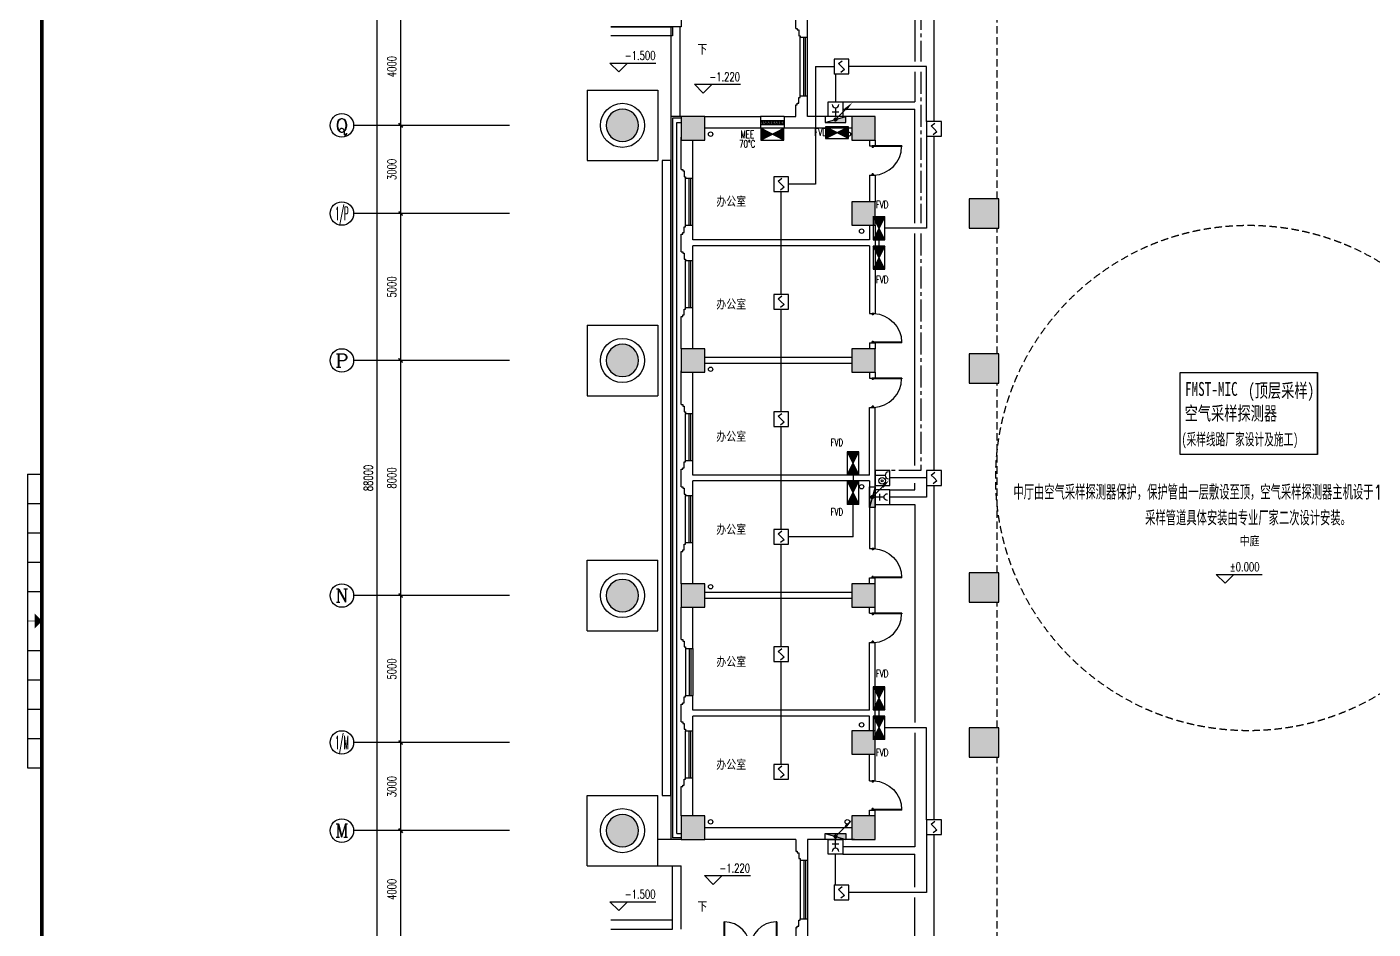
# Model space of a CAD drawing. Extents: x 190999 to 918899, y -200814 to 215286.
# Drawn here: x 667089 to 712886, y 85954 to 116654 of the extents above; entities that cross this region are included whole.
import ezdxf
from ezdxf.enums import TextEntityAlignment as Align

# ---------------------------------------------------------------- set-up
doc = ezdxf.new("R2010")
doc.units = 0
doc.header["$LTSCALE"] = 1000
doc.header["$MEASUREMENT"] = 0
doc.linetypes.add('CENTER2', pattern=[1.125, 0.75, -0.125, 0.125, -0.125])
doc.linetypes.add('HIDDEN', pattern=[0.375, 0.25, -0.125])
doc.layers.get('Defpoints').update_dxf_attribs({"color": 1})
for name, color, linetype in [('00-EQUIP', 3, 'Continuous'), ('00-LWIRE', 4, 'Continuous'), ('00-WIRE-4', 6, 'Continuous'), ('A-卫生间', 250, 'Continuous'), ('A-墙线', 2, 'Continuous'), ('A-外包装修', 250, 'Continuous'), ('A-外窗', 145, 'Continuous'), ('A-门', 167, 'Continuous'), ('AXIS', 3, 'Continuous'), ('AXIS_TEXT', 7, 'Continuous'), ('COLUMN', 2, 'Continuous'), ('DIM_ELEV', 3, 'Continuous'), ('DIM_SYMB', 3, 'Continuous'), ('EQUIP', 3, 'Continuous'), ('EQUIP_消火栓', 1, 'Continuous'), ('PUB_HATCH', 250, 'Continuous'), ('PUB_TEXT', 7, 'Continuous'), ('STAIR', 5, 'Continuous'), ('WALL', 2, 'Continuous'), ('WINDOW', 177, 'Continuous'), ('X', 1, 'Continuous'), ('图框', 189, 'Continuous'), ('屋面排水', 4, 'Continuous'), ('房间名称', 7, 'Continuous'), ('暖通-风-说明', 3, 'Continuous'), ('雨水管', 151, 'Continuous')]:
    doc.layers.add(name, color=color, linetype=linetype)
doc.styles.add('-宋体', font='', dxfattribs={"width": 0.8})
doc.styles.add('_TCH_AXIS', font='COMPLEX', dxfattribs={"bigfont": 'GBCBIG'})
doc.styles.add('_TCH_DIM', font='SIMPLEX', dxfattribs={"bigfont": 'GBCBIG'})
doc.styles.add('COMPLEX', font='COMPLEX')
doc.styles.add('DIM_FONT', font='SIMPLEX', dxfattribs={"width": 0.7, "bigfont": 'GBCBIG'})
doc.styles.add('HZ-ZGBZ', font='romanc.shx', dxfattribs={"width": 0.65})
doc.styles.add('HZTXT', font='tj-romans1.shx', dxfattribs={"width": 0.6, "bigfont": 'hztxt.shx'})
doc.styles.get("Standard").update_dxf_attribs({"font": 'simhei.ttf'})
doc.styles.add('XXK', font='romans.shx', dxfattribs={"width": 0.75, "bigfont": 'hzf.shx'})
doc.styles.get('-宋体').set_extended_font_data('SimSun')
doc.linetypes.add('XLINE', pattern='A,1,-0.2,["X",XXK,S=0.2,R=0,X=-0.1,Y=-0.09],-0.15', length=1.35)
doc.dimstyles.new('DIMN', dxfattribs={"dimtxt": 300, "dimasz": 100, "dimexe": 250, "dimexo": 300, "dimgap": 150, "dimtad": 1, "dimdec": 0, "dimzin": 0, "dimdsep": 46, "dimtxsty": 'DIM_FONT', "dimblk": 'ARCHTICK', "dimcen": 0.09, "dimclrt": 7, "dimazin": 2, "dimtfac": 1, "dimtdec": 0, "dimtix": 1, "dimtmove": 2, "dimatfit": 3, "dimfxl": 0, "dimtolj": 1, "dimtzin": 0, "dimarcsym": 0})

# ---------------------------------------------------------------- blocks, each defined once
blk = doc.blocks.new('TJAD_TK_A0')
at = {"layer": '图框'}
for p, q in [((1517.5, -436.65), (1517.5, -431.65)), ((1527.5, -436.65), (1527.5, -431.65)), ((1537.5, -436.65), (1537.5, -431.65)), ((1547.5, -436.65), (1547.5, -431.65)), ((1557.5, -436.65), (1557.5, -431.65)), ((1577.5, -436.65), (1577.5, -431.65)), ((1587.5, -436.65), (1587.5, -431.65)), ((1597.5, -436.65), (1597.5, -431.65)), ((1607.5, -436.65), (1607.5, -431.65)), ((1617.5, -436.65), (1617.5, -431.65)), ((1517.5, -436.65), (1617.5, -436.65))]:
    blk.add_line(p, q, dxfattribs=at)
at = {"layer": '图框', "const_width": 1.2}
blk.add_lwpolyline([(2152, -431.7), (2152, 389.3), (998, 389.3), (998, -431.7)], close=True, dxfattribs=at)
at = {"layer": '图框', "const_width": 0.3}
blk.add_lwpolyline([(1567.5, -434.15), (1567.5, -436.65)], dxfattribs=at)
at = {"layer": '图框'}
blk.add_solid([(1570, -434.15), (1565, -434.15), (1567.5, -431.65)], dxfattribs=at)
blk = doc.blocks.new('m1000')
at = {"layer": 'A-墙线'}
for p, q in [((0, 0), (0, 200)), ((1000, 0), (1000, 200))]:
    blk.add_line(p, q, dxfattribs=at)
at = {"layer": 'A-门'}
for p, q in [((0, 1100), (0, 100)), ((0, 1100), (20, 1100)), ((20, 1100), (20, 150)), ((0, 150), (30, 150)), ((0, 100), (50, 100)), ((30, 150), (30, 130)), ((30, 130), (50, 130)), ((50, 130), (50, 100)), ((950, 130), (950, 100)), ((970, 130), (950, 130)), ((1000, 100), (950, 100)), ((970, 150), (970, 130)), ((1000, 150), (970, 150)), ((1000, 150), (1000, 100))]:
    blk.add_line(p, q, dxfattribs=at)
blk.add_arc((0, 100), 1000, 2.866, 88.854, dxfattribs=at)
blk = doc.blocks.new('m1800')
at = {"layer": 'A-墙线'}
for p, q in [((-900, -100), (-900, 100)), ((900, -100), (900, 100))]:
    blk.add_line(p, q, dxfattribs=at)
at = {"layer": 'A-门'}
for p, q in [((-900, 900), (-900, 0)), ((-900, 900), (-880, 900)), ((-880, 900), (-880, 50)), ((880, 900), (880, 50)), ((900, 900), (880, 900)), ((900, 900), (900, 0)), ((-900, 50), (-870, 50)), ((-900, 0), (-850, 0)), ((-870, 50), (-870, 30)), ((-870, 30), (-850, 30)), ((-850, 30), (-850, 0)), ((850, 30), (850, 0)), ((870, 30), (850, 30)), ((900, 0), (850, 0)), ((870, 50), (870, 30)), ((900, 50), (870, 50))]:
    blk.add_line(p, q, dxfattribs=at)
for centre, start, end in [((-900, 0), 0, 88.7267), ((900, 0), 91.2733, 180)]:
    blk.add_arc(centre, 900, start, end, dxfattribs=at)
blk = doc.blocks.new('$TwtSys$00000434')
for p, q in [((-0.5, 0.5), (-0.5, -0.5)), ((-0.5, -0.5), (0.5, 0.5)), ((0.5, 0.5), (-0.5, 0.5)), ((0.5, -0.5), (0.5, 0.5)), ((-0.5, -0.5), (0.5, -0.5))]:
    blk.add_line(p, q)
blk.add_solid([(0.5, -0.5), (0.5, 0.5), (-0.5, -0.5)])
blk = doc.blocks.new('$WINLIB2D$00000039')
at = {"color": 0}
for p, q in [((0.5, 0.5), (-0.5, 0.5)), ((-0.5, 0.167), (0.5, 0.167)), ((-0.452, -0.167), (-0.5, 0.084)), ((-0.384, -0.167), (-0.448, 0.167)), ((-0.316, -0.167), (-0.38, 0.167)), ((-0.248, -0.167), (-0.312, 0.167)), ((-0.18, -0.167), (-0.244, 0.167)), ((-0.112, -0.167), (-0.176, 0.167)), ((-0.044, -0.167), (-0.108, 0.167)), ((0.024, -0.167), (-0.04, 0.167)), ((0.092, -0.167), (0.028, 0.167)), ((0.16, -0.167), (0.096, 0.167)), ((0.228, -0.167), (0.164, 0.167)), ((0.296, -0.167), (0.232, 0.167)), ((0.364, -0.167), (0.3, 0.167)), ((0.432, -0.167), (0.368, 0.167)), ((0.5, -0.167), (0.436, 0.167)), ((-0.5, -0.167), (0.5, -0.167)), ((0.5, -0.5), (-0.5, -0.5))]:
    blk.add_line(p, q, dxfattribs=at)
blk = doc.blocks.new('_ArchTick')
at = {"const_width": 0.5}
blk.add_lwpolyline([(-0.7, -0.7), (0.7, 0.7)], dxfattribs=at)
blk = doc.blocks.new('*D389')
at = {"layer": 'AXIS', "color": 0, "lineweight": -2}
for p, q in [((680599, 89304), (679554, 89304)), ((679804, 85304), (679804, 89304)), ((680599, 85304), (679554, 85304))]:
    blk.add_line(p, q, dxfattribs=at)
at = {"layer": 'Defpoints', "color": 0}
for p in [(679804, 89304), (680899, 89304), (680899, 85304)]:
    blk.add_point(p, dxfattribs=at)
at = {"layer": 'AXIS', "color": 0, "lineweight": -2, "xscale": 100, "yscale": 100, "zscale": 100}
for p, rotation in [((679804, 89304), 90), ((679804, 85304), 270)]:
    blk.add_blockref('_ArchTick', p, dxfattribs=dict(at, rotation=rotation))
at = {"layer": 'AXIS', "color": 7, "insert": (679504, 87304), "char_height": 300, "attachment_point": 5, "rotation": 90, "style": 'DIM_FONT'}
blk.add_mtext('\\A1;4000', dxfattribs=at)
blk = doc.blocks.new('*D390')
at = {"layer": 'AXIS', "color": 0, "lineweight": -2}
for p, q in [((680599, 92304), (679554, 92304)), ((679804, 89304), (679804, 92304)), ((680599, 89304), (679554, 89304))]:
    blk.add_line(p, q, dxfattribs=at)
at = {"layer": 'Defpoints', "color": 0}
for p in [(679804, 92304), (680899, 92304), (680899, 89304)]:
    blk.add_point(p, dxfattribs=at)
at = {"layer": 'AXIS', "color": 0, "lineweight": -2, "xscale": 100, "yscale": 100, "zscale": 100}
for p, rotation in [((679804, 92304), 90), ((679804, 89304), 270)]:
    blk.add_blockref('_ArchTick', p, dxfattribs=dict(at, rotation=rotation))
at = {"layer": 'AXIS', "color": 7, "insert": (679504, 90804), "char_height": 300, "attachment_point": 5, "rotation": 90, "style": 'DIM_FONT'}
blk.add_mtext('\\A1;3000', dxfattribs=at)
blk = doc.blocks.new('*D391')
at = {"layer": 'AXIS', "color": 0, "lineweight": -2}
for p, q in [((680599, 97304), (679554, 97304)), ((679804, 92304), (679804, 97304)), ((680599, 92304), (679554, 92304))]:
    blk.add_line(p, q, dxfattribs=at)
at = {"layer": 'Defpoints', "color": 0}
for p in [(679804, 97304), (680899, 97304), (680899, 92304)]:
    blk.add_point(p, dxfattribs=at)
at = {"layer": 'AXIS', "color": 0, "lineweight": -2, "xscale": 100, "yscale": 100, "zscale": 100}
for p, rotation in [((679804, 97304), 90), ((679804, 92304), 270)]:
    blk.add_blockref('_ArchTick', p, dxfattribs=dict(at, rotation=rotation))
at = {"layer": 'AXIS', "color": 7, "insert": (679504, 94804), "char_height": 300, "attachment_point": 5, "rotation": 90, "style": 'DIM_FONT'}
blk.add_mtext('\\A1;5000', dxfattribs=at)
blk = doc.blocks.new('*D392')
at = {"layer": 'AXIS', "color": 0, "lineweight": -2}
for p, q in [((680599, 105304), (679554, 105304)), ((679804, 97304), (679804, 105304)), ((680599, 97304), (679554, 97304))]:
    blk.add_line(p, q, dxfattribs=at)
at = {"layer": 'Defpoints', "color": 0}
for p in [(679804, 105304), (680899, 105304), (680899, 97304)]:
    blk.add_point(p, dxfattribs=at)
at = {"layer": 'AXIS', "color": 0, "lineweight": -2, "xscale": 100, "yscale": 100, "zscale": 100}
for p, rotation in [((679804, 105304), 90), ((679804, 97304), 270)]:
    blk.add_blockref('_ArchTick', p, dxfattribs=dict(at, rotation=rotation))
at = {"layer": 'AXIS', "color": 7, "insert": (679504, 101304), "char_height": 300, "attachment_point": 5, "rotation": 90, "style": 'DIM_FONT'}
blk.add_mtext('\\A1;8000', dxfattribs=at)
blk = doc.blocks.new('*D393')
at = {"layer": 'AXIS', "color": 0, "lineweight": -2}
for p, q in [((680599, 110304), (679554, 110304)), ((679804, 105304), (679804, 110304)), ((680599, 105304), (679554, 105304))]:
    blk.add_line(p, q, dxfattribs=at)
at = {"layer": 'Defpoints', "color": 0}
for p in [(679804, 110304), (680899, 110304), (680899, 105304)]:
    blk.add_point(p, dxfattribs=at)
at = {"layer": 'AXIS', "color": 0, "lineweight": -2, "xscale": 100, "yscale": 100, "zscale": 100}
for p, rotation in [((679804, 110304), 90), ((679804, 105304), 270)]:
    blk.add_blockref('_ArchTick', p, dxfattribs=dict(at, rotation=rotation))
at = {"layer": 'AXIS', "color": 7, "insert": (679504, 107804), "char_height": 300, "attachment_point": 5, "rotation": 90, "style": 'DIM_FONT'}
blk.add_mtext('\\A1;5000', dxfattribs=at)
blk = doc.blocks.new('*D394')
at = {"layer": 'AXIS', "color": 0, "lineweight": -2}
for p, q in [((680599, 113304), (679554, 113304)), ((679804, 110304), (679804, 113304)), ((680599, 110304), (679554, 110304))]:
    blk.add_line(p, q, dxfattribs=at)
at = {"layer": 'Defpoints', "color": 0}
for p in [(679804, 113304), (680899, 113304), (680899, 110304)]:
    blk.add_point(p, dxfattribs=at)
at = {"layer": 'AXIS', "color": 0, "lineweight": -2, "xscale": 100, "yscale": 100, "zscale": 100}
for p, rotation in [((679804, 113304), 90), ((679804, 110304), 270)]:
    blk.add_blockref('_ArchTick', p, dxfattribs=dict(at, rotation=rotation))
at = {"layer": 'AXIS', "color": 7, "insert": (679504, 111804), "char_height": 300, "attachment_point": 5, "rotation": 90, "style": 'DIM_FONT'}
blk.add_mtext('\\A1;3000', dxfattribs=at)
blk = doc.blocks.new('*D395')
at = {"layer": 'AXIS', "color": 0, "lineweight": -2}
for p, q in [((680599, 117304), (679554, 117304)), ((679804, 113304), (679804, 117304)), ((680599, 113304), (679554, 113304))]:
    blk.add_line(p, q, dxfattribs=at)
at = {"layer": 'Defpoints', "color": 0}
for p in [(679804, 117304), (680899, 117304), (680899, 113304)]:
    blk.add_point(p, dxfattribs=at)
at = {"layer": 'AXIS', "color": 0, "lineweight": -2, "xscale": 100, "yscale": 100, "zscale": 100}
for p, rotation in [((679804, 117304), 90), ((679804, 113304), 270)]:
    blk.add_blockref('_ArchTick', p, dxfattribs=dict(at, rotation=rotation))
at = {"layer": 'AXIS', "color": 7, "insert": (679504, 115304), "char_height": 300, "attachment_point": 5, "rotation": 90, "style": 'DIM_FONT'}
blk.add_mtext('\\A1;4000', dxfattribs=at)
blk = doc.blocks.new('*D406')
at = {"layer": 'AXIS', "color": 0, "lineweight": -2}
for p, q in [((680599, 145304), (678754, 145304)), ((679004, 57304), (679004, 145304)), ((680599, 57304), (678754, 57304))]:
    blk.add_line(p, q, dxfattribs=at)
at = {"layer": 'Defpoints', "color": 0}
for p in [(679004, 145304), (680899, 145304), (680899, 57304)]:
    blk.add_point(p, dxfattribs=at)
at = {"layer": 'AXIS', "color": 0, "lineweight": -2, "xscale": 100, "yscale": 100, "zscale": 100}
for p, rotation in [((679004, 145304), 90), ((679004, 57304), 270)]:
    blk.add_blockref('_ArchTick', p, dxfattribs=dict(at, rotation=rotation))
at = {"layer": 'AXIS', "color": 7, "insert": (678704, 101304), "char_height": 300, "attachment_point": 5, "rotation": 90, "style": 'DIM_FONT'}
blk.add_mtext('\\A1;88000', dxfattribs=at)
blk = doc.blocks.new('_AXISO')
blk.add_circle((0, 0), 0.5)
at = {"layer": 'AXIS_TEXT', "style": 'COMPLEX', "width": 1.041667}
blk.add_attdef('A', text='', height=0.56, dxfattribs=at).set_placement((-0.25, -0.28), (0.25, -0.28), align=Align.FIT)
blk = doc.blocks.new('_FZH')
blk.add_lwpolyline([(-0.5, -0.5), (0.5, -0.5), (0.5, 0.5), (-0.5, 0.5)], close=True)
at = {"layer": 'PUB_HATCH'}
blk.add_solid([(-0.5, -0.5), (0.5, -0.5), (-0.5, 0.5), (0.5, 0.5)], dxfattribs=at)
blk = doc.blocks.new('_LINKPT1')
at = {"color": 0}
blk.add_line((0, 0), (0, 0), dxfattribs=at)
blk = doc.blocks.new('3S1KCGW2')
for p, q in [((0.5, 0.5), (-0.5, 0.5)), ((-0.5, 0.5), (-0.5, -0.5)), ((-0.2, 0.2), (0.05, 0.4)), ((0, 0), (-0.2, 0.2)), ((0, 0), (0.2, -0.2)), ((0.5, -0.5), (0.5, 0.5)), ((-0.5, -0.5), (0.5, -0.5)), ((0.2, -0.2), (-0.05, -0.4))]:
    blk.add_line(p, q)
at = {"const_width": 0.04, "flags": 128}
blk.add_lwpolyline([(-0.5, -0.5), (-0.5, 0.5), (0.5, 0.5), (0.5, -0.5)], close=True, dxfattribs=at)
at = {"xscale": 0.002, "yscale": 0.002, "zscale": 0.002}
for p in [(-0.5, 0), (0, 0.5), (0.5, 0), (0, -0.5)]:
    blk.add_blockref('_LINKPT1', p, dxfattribs=at)
at = {"flags": 9}
blk.add_attdef('A', (0, 0), '', height=0.00002, dxfattribs=at)
blk = doc.blocks.new('3T1W6ZCM')
for p, q in [((0.5, 0.5), (-0.5, 0.5)), ((-0.5, 0.5), (-0.5, -0.5)), ((-0.178, 0.172), (-0.178, -0.443)), ((0.5, -0.5), (0.5, 0.5)), ((-0.5, -0.5), (0.5, -0.5))]:
    blk.add_line(p, q)
at = {"const_width": 0.04}
blk.add_lwpolyline([(-0.5, 0.5), (-0.5, -0.5), (0.5, -0.5), (0.5, 0.5)], close=True, dxfattribs=at)
for radius in [0.222, 0.074]:
    blk.add_circle((0.197, -0.03), radius)
blk.add_arc((-0.178, 0.403), 0.231, 180, 0)
at = {"xscale": 0.002, "yscale": 0.002, "zscale": 0.002}
for p in [(-0.5, 0), (0, 0.5), (0.5, 0), (0, -0.5)]:
    blk.add_blockref('_LINKPT1', p, dxfattribs=at)
at = {"flags": 9}
blk.add_attdef('A', (0, 0), '', height=0.00002, dxfattribs=at)
blk = doc.blocks.new('J62IR8YJ')
for p, q in [((-0.5, 1), (0.5, 1)), ((-0.5, 0), (-0.5, 1)), ((0.5, 1), (0.5, 0)), ((0.5, 0), (-0.5, 0)), ((-0.231, 0.312), (0.231, 0.312)), ((0, 0.598), (0, 0.06))]:
    blk.add_line(p, q)
at = {"const_width": 0.04, "flags": 128}
blk.add_lwpolyline([(-0.5, 0), (-0.5, 1), (0.5, 1), (0.5, 0)], close=True, dxfattribs=at)
blk.add_arc((0, 0.829), 0.231, 180, 0)
at = {"xscale": 0.002, "yscale": 0.00200000000000955, "zscale": 0.002}
for p in [(0, 1), (-0.5, 0.5), (0, 0), (0.5, 0.5)]:
    blk.add_blockref('_LINKPT1', p, dxfattribs=at)
at = {"flags": 9}
blk.add_attdef('A', (0, 0), '', height=0.00002, dxfattribs=at)
blk = doc.blocks.new('6H2KALM6')
for p, q in [((-0.78, 0.4), (0.78, -0.4)), ((0.78, 0.4), (-0.78, -0.4)), ((0.78, 0.4), (-0.78, 0.4)), ((-0.78, 0.4), (-0.78, -0.4)), ((0.78, -0.4), (0.78, 0.4)), ((-0.78, -0.4), (0.78, -0.4))]:
    blk.add_line(p, q)
at = {"const_width": 0.04}
blk.add_lwpolyline([(-0.78, 0.4), (-0.78, -0.4), (0.78, -0.4), (0.78, 0.4)], close=True, dxfattribs=at)
for points in [[(-0.78, 0.4), (0, 0), (-0.78, -0.4)], [(0.78, 0.4), (0, 0), (0.78, -0.4)]]:
    blk.add_solid(points)
at = {"xscale": 0.002, "yscale": 0.002, "zscale": 0.002}
for p in [(-0.78, 0), (0, 0.4), (0.78, 0), (0, -0.4)]:
    blk.add_blockref('_LINKPT1', p, dxfattribs=at)
at = {"flags": 9}
blk.add_attdef('A', (0, 0), '', height=0.00002, dxfattribs=at)
blk = doc.blocks.new('_WRLD1L')
for p, q in [((0.7, 0.7), (0, 0)), ((0.104, 0.104), (0.104, 0.104)), ((-0.104, -0.104), (-0.104, -0.104))]:
    blk.add_line(p, q)
at = {"const_width": 0.142}
blk.add_lwpolyline([(-0.071, 0, 1), (0.071, 0, 1)], format="xyb", close=True, dxfattribs=at)
blk.add_solid([(0.63, 0.77), (0.77, 0.63), (1.15, 1.15)])
at = {"width": 0.8, "flags": 9}
blk.add_attdef('A', (0, 0), '', height=0.00002, dxfattribs=at)

msp = doc.modelspace()

# ---------------------------------------------------------------- hatches: boundary and pattern name
at = {"layer": 'PUB_HATCH'}
for points in [[(686798.5, 113303.7, 1), (687898.5, 113303.7, 1)], [(690148.5, 112803.7), (690148.5, 113603.7), (689348.5, 113603.7), (689348.5, 112803.7)], [(695948.5, 112803.7), (695948.5, 113603.7), (695148.5, 113603.7), (695148.5, 112803.7)], [(695948.5, 109903.7), (695948.5, 110703.7), (695148.5, 110703.7), (695148.5, 109903.7)], [(686798.5, 105303.7, 1), (687898.5, 105303.7, 1)], [(690148.5, 104903.7), (690148.5, 105703.7), (689348.5, 105703.7), (689348.5, 104903.7)], [(695948.5, 104903.7), (695948.5, 105703.7), (695148.5, 105703.7), (695148.5, 104903.7)], [(686798.5, 97303.7, 1), (687898.5, 97303.7, 1)], [(690148.5, 97703.7), (689348.5, 97703.7), (689348.5, 96903.7), (690148.5, 96903.7)], [(695948.5, 97703.7), (695148.5, 97703.7), (695148.5, 96903.7), (695948.5, 96903.7)], [(695948.5, 91903.7), (695948.5, 92703.7), (695148.5, 92703.7), (695148.5, 91903.7)], [(686798.5, 89303.7, 1), (687898.5, 89303.7, 1)], [(690148.5, 89803.7), (689348.5, 89803.7), (689348.5, 89003.7), (690148.5, 89003.7)], [(695948.5, 89803.7), (695148.5, 89803.7), (695148.5, 89003.7), (695948.5, 89003.7)]]:
    msp.add_hatch(color=256, dxfattribs=at).paths.add_polyline_path(points)

# ---------------------------------------------------------------- linework, layer by layer
at = {"layer": '00-WIRE-4', "linetype": 'XLINE'}
for p, q in [((697298.5, 122928.7), (697298.5, 115478.7)), ((697298.5, 115128.7), (697298.5, 114103.7)), ((694848.5, 114103.7), (697298.5, 114103.7)), ((694848.5, 113853.7), (697298.5, 113853.7)), ((697298.5, 109978.7), (697298.5, 113853.7)), ((697298.5, 101728.7), (697298.5, 109628.7)), ((696448.5, 100903.7), (697298.5, 100903.7)), ((697298.5, 100903.7), (697298.5, 101128.7)), ((696448.5, 100403.7), (697298.5, 100403.7)), ((697298.5, 100403.7), (697298.5, 92978.7)), ((697298.5, 92628.7), (697298.5, 88753.7)), ((697298.5, 88753.7), (694848.5, 88753.7)), ((694848.5, 88503.7), (697298.5, 88503.7)), ((697298.5, 87377), (697298.5, 88503.7)), ((697298.5, 80978.7), (697298.5, 87027))]:
    msp.add_line(p, q, dxfattribs=at)
at = {"layer": '00-WIRE-4', "linetype": 'CENTER2'}
for p, q in [((697498.5, 122928.7), (697498.5, 115478.7)), ((697498.5, 115128.7), (697498.5, 109978.7)), ((697498.5, 109628.7), (697498.5, 101553.7)), ((697498.5, 101553.7), (696448.5, 101553.7))]:
    msp.add_line(p, q, dxfattribs=at)
at = {"layer": '00-WIRE-4'}
for p, q in [((697948.5, 113433.7), (697948.5, 122928.7)), ((693920.4, 115303.7), (693920.4, 111303.7)), ((693920.4, 115303.7), (694548.5, 115303.7)), ((694598.5, 115053.7), (694598.5, 114103.7)), ((697698.5, 115303.7), (695048.5, 115303.7)), ((697698.5, 113433.7), (697698.5, 115303.7)), ((697698.5, 112933.7), (697698.5, 109803.7)), ((697948.5, 101553.7), (697948.5, 112933.7)), ((693920.4, 111303.7), (692998.5, 111303.7)), ((692748.5, 107553.7), (692748.5, 111053.7)), ((697698.5, 109803.7), (696273.5, 109803.7)), ((696073.5, 109413.7), (696073.5, 109193.7)), ((692748.5, 103553.7), (692748.5, 107053.7)), ((692748.5, 99553.7), (692748.5, 103053.7)), ((695193, 101413.7), (695193, 101193.7)), ((697698.5, 101303.7), (696448.5, 101303.7)), ((697698.5, 101053.7), (697698.5, 100653.7)), ((697948.5, 89673.7), (697948.5, 101053.7)), ((695193, 99303.7), (695193, 100413.7)), ((697698.5, 100653.7), (696448.5, 100653.7)), ((692748.5, 95553.7), (692748.5, 99053.7)), ((695193, 99303.7), (692998.5, 99303.7)), ((692748.5, 91553.7), (692748.5, 95053.7)), ((696073.5, 93413.7), (696073.5, 93193.7)), ((697698.5, 92803.7), (696273.5, 92803.7)), ((697698.5, 89673.7), (697698.5, 92803.7)), ((697698.5, 89173.7), (697698.5, 87202)), ((697948.5, 80978.7), (697948.5, 89173.7)), ((694598.5, 87452), (694598.5, 88503.7)), ((697698.5, 87202), (695048.5, 87202))]:
    msp.add_line(p, q, dxfattribs=at)
at = {"layer": 'A-卫生间', "linetype": 'HIDDEN'}
for p, q in [((700098.5, 110803.7), (700098.5, 117003.7)), ((700098.5, 105531.6), (700098.5, 109803.7)), ((700098.5, 98075.8), (700098.5, 104531.6)), ((700098.5, 92803.7), (700098.5, 97075.8)), ((700098.5, 85603.7), (700098.5, 91803.7))]:
    msp.add_line(p, q, dxfattribs=at)
msp.add_circle((708648.5, 101303.7), 8600, dxfattribs=at)
at = {"layer": 'A-墙线'}
for p, q in [((693248.5, 116603.7), (693248.5, 117003.7)), ((693648.5, 116303.7), (693648.5, 117003.7)), ((693248.5, 116603.7), (693298.5, 116603.7)), ((693298.5, 116603.7), (693298.5, 116553.7)), ((693298.5, 116553.7), (693348.5, 116553.7)), ((693348.5, 116553.7), (693348.5, 116353.7)), ((693348.5, 116353.7), (693398.5, 116353.7)), ((693398.5, 116353.7), (693398.5, 116303.7)), ((693398.5, 116303.7), (693648.5, 116303.7)), ((693298.5, 114053.7), (693348.5, 114053.7)), ((693298.5, 114003.7), (693298.5, 114053.7)), ((693348.5, 114053.7), (693348.5, 114253.7)), ((693348.5, 114253.7), (693398.5, 114253.7)), ((693398.5, 114303.7), (693648.5, 114303.7)), ((693398.5, 114253.7), (693398.5, 114303.7)), ((693648.5, 113603.7), (693648.5, 114303.7)), ((693248.5, 113603.7), (693248.5, 114003.7)), ((693248.5, 114003.7), (693298.5, 114003.7)), ((695248.5, 113603.7), (693648.5, 113603.7)), ((692048.5, 113203.7), (690148.5, 113203.7)), ((695148.5, 113203.7), (692848.5, 113203.7)), ((689348.5, 111803.7), (689348.5, 112903.7)), ((689748.5, 111503.7), (689748.5, 112803.7)), ((695748.5, 112803.7), (695748.5, 112603.7)), ((695948.5, 112803.7), (695948.5, 112603.7)), ((689348.5, 111803.7), (689398.5, 111803.7)), ((689398.5, 111803.7), (689398.5, 111753.7)), ((689398.5, 111753.7), (689448.5, 111753.7)), ((689448.5, 111753.7), (689448.5, 111553.7)), ((689448.5, 111553.7), (689498.5, 111553.7)), ((689498.5, 111553.7), (689498.5, 111503.7)), ((689498.5, 111503.7), (689748.5, 111503.7)), ((695748.5, 111603.7), (695748.5, 110703.7)), ((695948.5, 111603.7), (695948.5, 110703.7)), ((689348.5, 109003.7), (689348.5, 109603.7)), ((689348.5, 109603.7), (689398.5, 109603.7)), ((689398.5, 109653.7), (689448.5, 109653.7)), ((689398.5, 109603.7), (689398.5, 109653.7)), ((689448.5, 109853.7), (689498.5, 109853.7)), ((689448.5, 109653.7), (689448.5, 109853.7)), ((689498.5, 109853.7), (689498.5, 109903.7)), ((689498.5, 109903.7), (689748.5, 109903.7)), ((689748.5, 109403.7), (689748.5, 109903.7)), ((695748.5, 109903.7), (695748.5, 109403.7)), ((695948.5, 109903.7), (695948.5, 106903.7)), ((689348.5, 109003.7), (689398.5, 109003.7)), ((689398.5, 109003.7), (689398.5, 108953.7)), ((695748.5, 109403.7), (689748.5, 109403.7)), ((695748.5, 109203.7), (689748.5, 109203.7)), ((689748.5, 108703.7), (689748.5, 109203.7)), ((695748.5, 109203.7), (695748.5, 106903.7)), ((689398.5, 108953.7), (689448.5, 108953.7)), ((689448.5, 108953.7), (689448.5, 108753.7)), ((689448.5, 108753.7), (689498.5, 108753.7)), ((689498.5, 108753.7), (689498.5, 108703.7)), ((689498.5, 108703.7), (689748.5, 108703.7)), ((689348.5, 105703.7), (689348.5, 106803.7)), ((689348.5, 106803.7), (689398.5, 106803.7)), ((689398.5, 106853.7), (689448.5, 106853.7)), ((689398.5, 106803.7), (689398.5, 106853.7)), ((689448.5, 107053.7), (689498.5, 107053.7)), ((689448.5, 106853.7), (689448.5, 107053.7)), ((689498.5, 107053.7), (689498.5, 107103.7)), ((689498.5, 107103.7), (689748.5, 107103.7)), ((689748.5, 105703.7), (689748.5, 107103.7)), ((695748.5, 105901.7), (695748.5, 105703.7)), ((695948.5, 105903.7), (695948.5, 105703.7)), ((695148.5, 105403.7), (690148.5, 105403.7)), ((689348.5, 103803.7), (689348.5, 104953.7)), ((689748.5, 103503.7), (689748.5, 104903.7)), ((695148.5, 105203.7), (690148.5, 105203.7)), ((695748.5, 104903.7), (695748.5, 104703.7)), ((695948.5, 104903.7), (695948.5, 104703.7)), ((689348.5, 103803.7), (689398.5, 103803.7)), ((689398.5, 103803.7), (689398.5, 103753.7)), ((689398.5, 103753.7), (689448.5, 103753.7)), ((689448.5, 103753.7), (689448.5, 103553.7)), ((689448.5, 103553.7), (689498.5, 103553.7)), ((689498.5, 103553.7), (689498.5, 103503.7)), ((689498.5, 103503.7), (689748.5, 103503.7)), ((695748.5, 101403.7), (695748.5, 103703.7)), ((695948.5, 98903.7), (695948.5, 103703.7)), ((689448.5, 101853.7), (689498.5, 101853.7)), ((689448.5, 101653.7), (689448.5, 101853.7)), ((689498.5, 101853.7), (689498.5, 101903.7)), ((689498.5, 101903.7), (689748.5, 101903.7)), ((689748.5, 101403.7), (689748.5, 101903.7)), ((689348.5, 101003.7), (689348.5, 101603.7)), ((689348.5, 101603.7), (689398.5, 101603.7)), ((689398.5, 101653.7), (689448.5, 101653.7)), ((689398.5, 101603.7), (689398.5, 101653.7)), ((695748.5, 101403.7), (689748.5, 101403.7)), ((689348.5, 101003.7), (689398.5, 101003.7)), ((689398.5, 101003.7), (689398.5, 100953.7)), ((689398.5, 100953.7), (689448.5, 100953.7)), ((689448.5, 100953.7), (689448.5, 100753.7)), ((689448.5, 100753.7), (689498.5, 100753.7)), ((689498.5, 100753.7), (689498.5, 100703.7)), ((695748.5, 101203.7), (689748.5, 101203.7)), ((689748.5, 100703.7), (689748.5, 101203.7)), ((695748.5, 101203.7), (695748.5, 98903.7)), ((689498.5, 100703.7), (689748.5, 100703.7)), ((689448.5, 99053.7), (689498.5, 99053.7)), ((689448.5, 98853.7), (689448.5, 99053.7)), ((689498.5, 99053.7), (689498.5, 99103.7)), ((689498.5, 99103.7), (689748.5, 99103.7)), ((689748.5, 97703.7), (689748.5, 99103.7)), ((689348.5, 97703.7), (689348.5, 98803.7)), ((689348.5, 98803.7), (689398.5, 98803.7)), ((689398.5, 98853.7), (689448.5, 98853.7)), ((689398.5, 98803.7), (689398.5, 98853.7)), ((695748.5, 97703.7), (695748.5, 97903.7)), ((695948.5, 97703.7), (695948.5, 97903.7)), ((695148.5, 97403.7), (690148.5, 97403.7)), ((695148.5, 97203.7), (690148.5, 97203.7)), ((689348.5, 95803.7), (689348.5, 96903.7)), ((689748.5, 95503.7), (689748.5, 96903.7)), ((695748.5, 96703.7), (695748.5, 96903.7)), ((695948.5, 96703.7), (695948.5, 96903.7)), ((689348.5, 95803.7), (689398.5, 95803.7)), ((689398.5, 95803.7), (689398.5, 95753.7)), ((689398.5, 95753.7), (689448.5, 95753.7)), ((689448.5, 95753.7), (689448.5, 95553.7)), ((689448.5, 95553.7), (689498.5, 95553.7)), ((689498.5, 95553.7), (689498.5, 95503.7)), ((689498.5, 95503.7), (689748.5, 95503.7)), ((695748.5, 93403.7), (695748.5, 95703.7)), ((695948.5, 92703.7), (695948.5, 95703.7)), ((689498.5, 93853.7), (689498.5, 93903.7)), ((689498.5, 93903.7), (689748.5, 93903.7)), ((689748.5, 93403.7), (689748.5, 93903.7)), ((689348.5, 93003.7), (689348.5, 93603.7)), ((689348.5, 93603.7), (689398.5, 93603.7)), ((689398.5, 93653.7), (689448.5, 93653.7)), ((689398.5, 93603.7), (689398.5, 93653.7)), ((689448.5, 93853.7), (689498.5, 93853.7)), ((689448.5, 93653.7), (689448.5, 93853.7)), ((689348.5, 93003.7), (689398.5, 93003.7)), ((689398.5, 93003.7), (689398.5, 92953.7)), ((695748.5, 93403.7), (689748.5, 93403.7)), ((689748.5, 92703.7), (689748.5, 93203.7)), ((695748.5, 93203.7), (689748.5, 93203.7)), ((695748.5, 92703.7), (695748.5, 93203.7)), ((689398.5, 92953.7), (689448.5, 92953.7)), ((689448.5, 92953.7), (689448.5, 92753.7)), ((689448.5, 92753.7), (689498.5, 92753.7)), ((689498.5, 92753.7), (689498.5, 92703.7)), ((689498.5, 92703.7), (689748.5, 92703.7)), ((695748.5, 91003.7), (695748.5, 91903.7)), ((695948.5, 91003.7), (695948.5, 91903.7)), ((689348.5, 89803.7), (689348.5, 90803.7)), ((689348.5, 90803.7), (689398.5, 90803.7)), ((689398.5, 90853.7), (689448.5, 90853.7)), ((689398.5, 90803.7), (689398.5, 90853.7)), ((689448.5, 91053.7), (689498.5, 91053.7)), ((689448.5, 90853.7), (689448.5, 91053.7)), ((689498.5, 91053.7), (689498.5, 91103.7)), ((689498.5, 91103.7), (689748.5, 91103.7)), ((689748.5, 89803.7), (689748.5, 91103.7)), ((695748.5, 89803.7), (695748.5, 90003.7)), ((695948.5, 89803.7), (695948.5, 90003.7)), ((695148.5, 89403.7), (690148.5, 89403.7)), ((693248.5, 89003.7), (690148.5, 89003.7)), ((693248.5, 89003.7), (693248.5, 88603.7)), ((695248.5, 89003.7), (693648.5, 89003.7)), ((693648.5, 89003.7), (693648.5, 88303.7)), ((693248.5, 88603.7), (693298.5, 88603.7)), ((693298.5, 88603.7), (693298.5, 88553.7)), ((693298.5, 88553.7), (693348.5, 88553.7)), ((693348.5, 88553.7), (693348.5, 88353.7)), ((693348.5, 88353.7), (693398.5, 88353.7)), ((693398.5, 88353.7), (693398.5, 88303.7)), ((693398.5, 88303.7), (693648.5, 88303.7)), ((693348.5, 86253.7), (693398.5, 86253.7)), ((693348.5, 86053.7), (693348.5, 86253.7)), ((693398.5, 86253.7), (693398.5, 86303.7)), ((693398.5, 86303.7), (693648.5, 86303.7)), ((693648.5, 86303.7), (693648.5, 85603.7)), ((693248.5, 86003.7), (693298.5, 86003.7)), ((693248.5, 86003.7), (693248.5, 85603.7)), ((693298.5, 86053.7), (693348.5, 86053.7)), ((693298.5, 86003.7), (693298.5, 86053.7))]:
    msp.add_line(p, q, dxfattribs=at)
at = {"layer": 'A-外包装修'}
for p, q in [((689348.5, 117003.7), (689348.5, 116653.7)), ((689348.5, 116653.7), (686948.5, 116653.7)), ((686148.5, 114503.7), (686148.5, 112103.7)), ((686148.5, 114503.7), (688548.5, 114503.7)), ((688548.5, 114503.7), (688548.5, 112103.7)), ((688998.5, 113603.7), (688998.5, 89003.7)), ((689348.5, 113603.7), (688998.5, 113603.7)), ((689048.5, 113553.7), (689048.5, 89053.7)), ((689348.5, 113553.7), (689048.5, 113553.7)), ((689198.5, 89203.7), (689198.5, 113403.7)), ((689198.5, 113403.7), (689348.5, 113403.7)), ((686148.5, 112103.7), (688548.5, 112103.7)), ((686148.5, 106503.7), (686148.5, 104103.7)), ((686148.5, 106503.7), (688548.5, 106503.7)), ((688548.5, 106503.7), (688548.5, 104103.7)), ((686148.5, 104103.7), (688548.5, 104103.7)), ((686148.5, 98503.7), (688548.5, 98503.7)), ((686148.5, 96103.7), (686148.5, 98503.7)), ((688548.5, 96103.7), (688548.5, 98503.7)), ((686148.5, 96103.7), (688548.5, 96103.7)), ((686148.5, 90503.7), (688548.5, 90503.7)), ((686148.5, 88103.7), (686148.5, 90503.7)), ((688548.5, 88103.7), (688548.5, 90503.7)), ((689348.5, 89003.7), (688998.5, 89003.7)), ((689348.5, 89053.7), (689048.5, 89053.7)), ((689198.5, 89203.7), (689348.5, 89203.7)), ((686148.5, 88103.7), (688548.5, 88103.7))]:
    msp.add_line(p, q, dxfattribs=at)
for centre in [(687348.5, 113303.7), (687348.5, 105303.7), (687348.5, 97303.7), (687348.5, 89303.7)]:
    msp.add_circle(centre, 750, dxfattribs=at)
at = {"layer": 'A-外窗'}
for p, q in [((693398.5, 114303.7), (693398.5, 116303.7)), ((693518.5, 114303.7), (693518.5, 116303.7)), ((693578.5, 114303.7), (693578.5, 116303.7)), ((693648.5, 114303.7), (693648.5, 116303.7)), ((689498.5, 109903.7), (689498.5, 111503.7)), ((689618.5, 109903.7), (689618.5, 111503.7)), ((689678.5, 109903.7), (689678.5, 111503.7)), ((689748.5, 109903.7), (689748.5, 111503.7)), ((689498.5, 107103.7), (689498.5, 108703.7)), ((689618.5, 107103.7), (689618.5, 108703.7)), ((689678.5, 107103.7), (689678.5, 108703.7)), ((689748.5, 107103.7), (689748.5, 108703.7)), ((689498.5, 101903.7), (689498.5, 103503.7)), ((689618.5, 101903.7), (689618.5, 103503.7)), ((689678.5, 101903.7), (689678.5, 103503.7)), ((689748.5, 101903.7), (689748.5, 103503.7)), ((689498.5, 99103.7), (689498.5, 100703.7)), ((689618.5, 99103.7), (689618.5, 100703.7)), ((689678.5, 99103.7), (689678.5, 100703.7)), ((689748.5, 99103.7), (689748.5, 100703.7)), ((689498.5, 95503.7), (689498.5, 93903.7)), ((689618.5, 95503.7), (689618.5, 93903.7)), ((689678.5, 95503.7), (689678.5, 93903.7)), ((689748.5, 95503.7), (689748.5, 93903.7)), ((689498.5, 91103.7), (689498.5, 92703.7)), ((689618.5, 91103.7), (689618.5, 92703.7)), ((689678.5, 91103.7), (689678.5, 92703.7)), ((689748.5, 91103.7), (689748.5, 92703.7)), ((693398.5, 88303.7), (693398.5, 86303.7)), ((693518.5, 88303.7), (693518.5, 86303.7)), ((693578.5, 88303.7), (693578.5, 86303.7)), ((693648.5, 88303.7), (693648.5, 86303.7))]:
    msp.add_line(p, q, dxfattribs=at)
at = {"layer": 'AXIS'}
for p, q in [((683509.3, 113303.7), (678204.1, 113303.7)), ((683509.3, 110303.7), (678204.1, 110303.7)), ((683509.3, 105303.7), (678204.1, 105303.7)), ((683509.3, 97303.7), (678204.1, 97303.7)), ((683509.3, 92303.7), (678204.1, 92303.7)), ((683509.3, 89303.7), (678204.1, 89303.7))]:
    msp.add_line(p, q, dxfattribs=at)
at = {"layer": 'COLUMN'}
for p, q in [((690148.5, 113603.7), (689348.5, 113603.7)), ((689348.5, 113603.7), (689348.5, 112803.7)), ((690148.5, 112803.7), (690148.5, 113603.7)), ((695948.5, 113603.7), (695148.5, 113603.7)), ((695148.5, 113603.7), (695148.5, 112803.7)), ((695948.5, 112803.7), (695948.5, 113603.7)), ((689348.5, 112803.7), (690148.5, 112803.7)), ((695148.5, 112803.7), (695948.5, 112803.7)), ((695948.5, 110703.7), (695148.5, 110703.7)), ((695148.5, 110703.7), (695148.5, 109903.7)), ((695948.5, 109903.7), (695948.5, 110703.7)), ((695148.5, 109903.7), (695948.5, 109903.7)), ((690148.5, 105703.7), (689348.5, 105703.7)), ((689348.5, 105703.7), (689348.5, 104903.7)), ((690148.5, 104903.7), (690148.5, 105703.7)), ((695948.5, 105703.7), (695148.5, 105703.7)), ((695148.5, 105703.7), (695148.5, 104903.7)), ((695948.5, 104903.7), (695948.5, 105703.7)), ((689348.5, 104903.7), (690148.5, 104903.7)), ((695148.5, 104903.7), (695948.5, 104903.7)), ((690148.5, 97703.7), (689348.5, 97703.7)), ((689348.5, 97703.7), (689348.5, 96903.7)), ((690148.5, 96903.7), (690148.5, 97703.7)), ((695948.5, 97703.7), (695148.5, 97703.7)), ((695148.5, 97703.7), (695148.5, 96903.7)), ((695948.5, 96903.7), (695948.5, 97703.7)), ((689348.5, 96903.7), (690148.5, 96903.7)), ((695148.5, 96903.7), (695948.5, 96903.7)), ((695948.5, 92703.7), (695148.5, 92703.7)), ((695148.5, 92703.7), (695148.5, 91903.7)), ((695948.5, 91903.7), (695948.5, 92703.7)), ((695148.5, 91903.7), (695948.5, 91903.7)), ((690148.5, 89803.7), (689348.5, 89803.7)), ((689348.5, 89803.7), (689348.5, 89003.7)), ((690148.5, 89003.7), (690148.5, 89803.7)), ((695948.5, 89803.7), (695148.5, 89803.7)), ((695148.5, 89803.7), (695148.5, 89003.7)), ((695948.5, 89003.7), (695948.5, 89803.7)), ((689348.5, 89003.7), (690148.5, 89003.7)), ((695148.5, 89003.7), (695948.5, 89003.7))]:
    msp.add_line(p, q, dxfattribs=at)
for centre, start, end in [((687348.5, 113303.7), 0, 180), ((687348.5, 113303.7), 180, 0), ((687348.5, 105303.7), 0, 180), ((687348.5, 105303.7), 180, 0), ((687348.5, 97303.7), 0, 180), ((687348.5, 97303.7), 180, 0), ((687348.5, 89303.7), 0, 180), ((687348.5, 89303.7), 180, 0)]:
    msp.add_arc(centre, 550, start, end, dxfattribs=at)
at = {"layer": 'DIM_ELEV'}
for p, q in [((687224.6, 115124.5), (686924.6, 115424.5)), ((686924.6, 115424.5), (688489.6, 115424.5)), ((687224.6, 115124.5), (687524.6, 115424.5)), ((690100.1, 114401.5), (689800.1, 114701.5)), ((689800.1, 114701.5), (691365.1, 114701.5)), ((690100.1, 114401.5), (690400.1, 114701.5)), ((707849.6, 97723.9), (707549.6, 98023.9)), ((707549.6, 98023.9), (709114.6, 98023.9)), ((707849.6, 97723.9), (708149.6, 98023.9)), ((690441, 87472.1), (690141, 87772.1)), ((690141, 87772.1), (691706, 87772.1)), ((690441, 87472.1), (690741, 87772.1)), ((687224.6, 86586.5), (686924.6, 86886.5)), ((686924.6, 86886.5), (688489.6, 86886.5)), ((687224.6, 86586.5), (687524.6, 86886.5))]:
    msp.add_line(p, q, dxfattribs=at)
at = {"layer": 'DIM_SYMB'}
for points in [[(689648.5, 115678.7, 0, 0, 0), (689048.5, 115678.7, 80, 0, 0), (688748.5, 115678.7, 0, 0, 0)], [(689648.5, 86928.7, 0, 0, 0), (689048.5, 86928.7, 80, 0, 0), (688748.5, 86928.7, 0, 0, 0)]]:
    msp.add_lwpolyline(points, format="xyseb", dxfattribs=at)
at = {"layer": 'STAIR'}
for p, q in [((688998.5, 116653.7), (688998.5, 113603.7)), ((689298.5, 116653.7), (689298.5, 113603.7)), ((688998.5, 89003.7), (688548.5, 89003.7)), ((688548.5, 88103.7), (689348.5, 88103.7)), ((689048.5, 85953.7), (689048.5, 88103.7)), ((689348.5, 85953.7), (689348.5, 88103.7))]:
    msp.add_line(p, q, dxfattribs=at)
at = {"layer": 'WALL'}
for p, q in [((690148.5, 113603.7), (692048.5, 113603.7)), ((692048.5, 113603.7), (692048.5, 113203.7)), ((692848.5, 113603.7), (693248.5, 113603.7)), ((692848.5, 113603.7), (692848.5, 113203.7))]:
    msp.add_line(p, q, dxfattribs=at)
at = {"layer": 'X'}
for p, q in [((706322.9, 104888.5), (710990.9, 104888.5)), ((706322.9, 102100.4), (706322.9, 104888.5)), ((710990.9, 102100.4), (710990.9, 104888.5)), ((710990.9, 104888.5), (710990.9, 102100.4)), ((710990.9, 102100.4), (706322.9, 102100.4))]:
    msp.add_line(p, q, dxfattribs=at)
at = {"layer": '屋面排水'}
for points in [[(686948.5, 116653.7), (689048.5, 116653.7), (689048.5, 116353.7), (686948.5, 116353.7)], [(688998.5, 101303.7), (688998.5, 112103.7), (688698.5, 112103.7), (688698.5, 90503.7), (688998.5, 90503.7), (688998.5, 101303.7)], [(686948.5, 85953.7), (689048.5, 85953.7), (689048.5, 86253.7), (686948.5, 86253.7)]]:
    msp.add_lwpolyline(points, dxfattribs=at)
at = {"layer": '雨水管'}
for centre in [(690348.5, 113003.7), (695034.3, 113003.7), (695484.2, 109703.7), (690348.5, 105003.7), (695484.2, 101006.3), (690348.5, 97603.7), (695484.2, 92903.7), (690348.5, 89603.7), (694999, 89603.7)]:
    msp.add_circle(centre, 75, dxfattribs=at)

# ---------------------------------------------------------------- block references
at = {"layer": '00-EQUIP', "xscale": 500, "yscale": 500, "zscale": 500}
for name, p in [('3S1KCGW2', (694798.5, 115303.7)), ('J62IR8YJ', (694598.5, 113603.7)), ('3S1KCGW2', (697948.5, 113183.7)), ('3S1KCGW2', (692748.5, 111303.7)), ('3S1KCGW2', (692748.5, 107303.7)), ('3S1KCGW2', (692748.5, 103303.7)), ('3S1KCGW2', (697948.5, 101303.7)), ('3S1KCGW2', (692748.5, 99303.7)), ('3S1KCGW2', (692748.5, 95303.7)), ('3S1KCGW2', (692748.5, 91303.7)), ('3S1KCGW2', (697948.5, 89423.7)), ('3S1KCGW2', (694798.5, 87202))]:
    msp.add_blockref(name, p, dxfattribs=at)
at = {"layer": '00-EQUIP', "yscale": 500, "zscale": 500}
for name, p, xscale, rotation in [('6H2KALM6', (692448.5, 113003.7), 500, 180), ('6H2KALM6', (694648.5, 113053.7), 500, 180), ('6H2KALM6', (696073.5, 109803.7), 500, 270), ('6H2KALM6', (696073.5, 108803.7), 500, 270), ('6H2KALM6', (696073.5, 108803.7), 500, 270), ('6H2KALM6', (695193, 101803.7), 500, 90), ('3T1W6ZCM', (696198.5, 101303.7), 500, 270), ('6H2KALM6', (695193, 100803.7), 500, 90), ('J62IR8YJ', (695948.5, 100653.7), -500, 270), ('6H2KALM6', (696073.5, 93803.7), 500, 90), ('6H2KALM6', (696073.5, 92803.7), 500, 90), ('J62IR8YJ', (694598.5, 89003.7), 500, 180)]:
    msp.add_blockref(name, p, dxfattribs=dict(at, xscale=xscale, rotation=rotation))
at = {"layer": '00-LWIRE', "xscale": 500, "yscale": 500, "zscale": 500}
for p in [(694598.5, 113503.7), (695848.5, 100653.7), (694598.5, 89103.7)]:
    msp.add_blockref('_WRLD1L', p, dxfattribs=at)
at = {"layer": 'A-门', "rotation": 270}
for p in [(695748.5, 112603.7), (695748.5, 104703.7), (695748.5, 96701.7)]:
    msp.add_blockref('m1000', p, dxfattribs=at)
at = {"layer": 'A-门', "xscale": -1, "rotation": 270}
for p in [(695748.5, 105903.7), (695748.5, 97903.7), (695748.5, 90003.7)]:
    msp.add_blockref('m1000', p, dxfattribs=at)
at = {"layer": 'A-门'}
msp.add_blockref('m1800', (691698.5, 85303.7), dxfattribs=at)
at = {"layer": 'AXIS'}
ref = msp.add_blockref('_AXISO', (677804.1, 113303.7), dxfattribs=dict(at, xscale=800, yscale=800, zscale=800))
ref.add_attrib('A', 'Q', dxfattribs={"layer": 'AXIS_TEXT', "height": 452.5, "style": '_TCH_AXIS', "width": 1.3125}).set_placement((677577.8, 113077.4), (678030.4, 113077.4), align=Align.FIT)
ref = msp.add_blockref('_AXISO', (677804.1, 110303.7), dxfattribs=dict(at, xscale=800, yscale=800, zscale=800))
ref.add_attrib('A', '1/P', dxfattribs={"layer": 'AXIS_TEXT', "height": 452.55, "style": '_TCH_AXIS', "width": 0.388889}).set_placement((677577.8, 110077.4), (678030.4, 110077.4), align=Align.FIT)
ref = msp.add_blockref('_AXISO', (677804.1, 105303.7), dxfattribs=dict(at, xscale=800, yscale=800, zscale=800))
ref.add_attrib('A', 'P', dxfattribs={"layer": 'AXIS_TEXT', "height": 452.5, "style": '_TCH_AXIS', "width": 1.235294}).set_placement((677577.8, 105077.4), (678030.4, 105077.4), align=Align.FIT)
ref = msp.add_blockref('_AXISO', (677804.1, 97303.7), dxfattribs=dict(at, xscale=800, yscale=800, zscale=800))
ref.add_attrib('A', 'N', dxfattribs={"layer": 'AXIS_TEXT', "height": 452.5, "style": '_TCH_AXIS', "width": 1.105263}).set_placement((677577.8, 97077.4), (678030.4, 97077.4), align=Align.FIT)
ref = msp.add_blockref('_AXISO', (677804.1, 92303.7), dxfattribs=dict(at, xscale=800, yscale=800, zscale=800))
ref.add_attrib('A', '1/M', dxfattribs={"layer": 'AXIS_TEXT', "height": 452.55, "style": '_TCH_AXIS', "width": 0.362069}).set_placement((677577.8, 92077.4), (678030.4, 92077.4), align=Align.FIT)
ref = msp.add_blockref('_AXISO', (677804.1, 89303.7), dxfattribs=dict(at, xscale=800, yscale=800, zscale=800))
ref.add_attrib('A', 'M', dxfattribs={"layer": 'AXIS_TEXT', "height": 452.5, "style": '_TCH_AXIS'}).set_placement((677577.8, 89077.4), (678030.4, 89077.4), align=Align.FIT)
at = {"layer": 'COLUMN'}
for p, xscale, yscale, zscale, rotation in [((699648.5, 110303.7), 1000, 1000, 1000, 359.9999999999383), ((699648.5, 97575.8), 999.9999999983702, 1000.000000001703, 1000.000000001703, 359.9999999998857), ((699648.5, 92303.7), 1000, 999.9999999986467, 999.9999999986467, 359.9999999998458)]:
    msp.add_blockref('_FZH', p, dxfattribs=dict(at, xscale=xscale, yscale=yscale, zscale=zscale, rotation=rotation))
at = {"layer": 'COLUMN', "xscale": 1000, "yscale": 1000, "zscale": 1000}
msp.add_blockref('_FZH', (699648.5, 105031.6), dxfattribs=at)
at = {"layer": 'EQUIP_消火栓', "xscale": 700, "yscale": 200, "zscale": 700}
msp.add_blockref('$TwtSys$00000434', (694598.5, 113503.7), dxfattribs=at)
at = {"layer": 'EQUIP_消火栓', "xscale": -700, "yscale": 200, "zscale": 700}
for p, rotation in [((695848.5, 100653.7), 90), ((694598.5, 89103.7), 180)]:
    msp.add_blockref('$TwtSys$00000434', p, dxfattribs=dict(at, rotation=rotation))
at = {"layer": 'WINDOW', "xscale": 800, "yscale": -400, "zscale": 800}
msp.add_blockref('$WINLIB2D$00000039', (692448.5, 113403.7), dxfattribs=at)
at = {"layer": '图框', "xscale": 100, "yscale": 100, "zscale": 100, "rotation": 270}
msp.add_blockref('TJAD_TK_A0', (710768.8, 253186.5), dxfattribs=at)

# ---------------------------------------------------------------- texts
at = {"layer": 'EQUIP', "style": 'HZTXT', "width": 0.7}
for s, p in [('中厅由空气采样探测器保护，保护管由一层敷设至顶，空气采样探测器主机设于1层   -   弱电间', (708632.7, 100837.8)), ('采样管道具体安装由专业厂家二次设计安装。', (708632.7, 99965.2))]:
    msp.add_text(s, height=500, dxfattribs=at).set_placement(p, align=Align.MIDDLE)
at = {"layer": 'PUB_TEXT', "style": '_TCH_DIM'}
for p in [(689899.4, 115713.7), (689899.4, 86543.7)]:
    msp.add_text('下', height=337.6, dxfattribs=at).set_placement(p)
at = {"layer": 'PUB_TEXT', "style": '_TCH_DIM', "width": 0.705882}
for s, p in [('-1.500', (687429.6, 115529.4)), ('-1.220', (690305.1, 114806.4)), ('%%P0.000', (708014.6, 98128.8)), ('-1.220', (690646, 87877)), ('-1.500', (687429.6, 86991.4))]:
    msp.add_text(s, height=297.5, dxfattribs=at).set_placement(p)
at = {"layer": 'X', "style": '-宋体'}
for s, height, width, p in [('FMST-MIC', 470.98, 0.7, (706485.9, 104098.9)), ('(顶层采样)', 470.98, 0.7, (708635, 104045.9)), ('空气采样探测器', 470.98, 0.7, (706473.8, 103269.3)), ('(采样线路厂家设计及施工)', 403.701, 0.6, (706373.6, 102418.9))]:
    msp.add_text(s, height=height, dxfattribs=dict(at, width=width)).set_placement(p)
at = {"layer": '房间名称', "style": '_TCH_DIM'}
for s, p in [('办公室', (690543.4, 110535.3)), ('办公室', (690543.4, 107035.3)), ('办公室', (690543.4, 102535.3)), ('办公室', (690543.4, 99372.1)), ('中庭', (708346.8, 98980)), ('办公室', (690543.4, 94872.1)), ('办公室', (690543.4, 91372.1))]:
    msp.add_text(s, height=337.59, dxfattribs=at).set_placement(p)
at = {"layer": '暖通-风-说明', "style": 'HZ-ZGBZ', "width": 0.7}
for s, p in [('MEE', (691364.4, 112873.2)), ('FVD', (693876.8, 112943.7)), ('70%%dC', (691319.4, 112552.7)), ('FVD', (695968.1, 110482.1)), ('FVD', (695968.1, 107932.6)), ('FVD', (694428.1, 102392.1)), ('FVD', (694428.1, 100023.6)), ('FVD', (695968.1, 94522.1)), ('FVD', (695968.1, 91838.6))]:
    msp.add_text(s, height=250, dxfattribs=at).set_placement(p)

# ---------------------------------------------------------------- dimensions: what is measured, and where the dimension line sits
at = {"layer": 'AXIS'}
for p1, p2, distance, picture, middle in [((680898.5, 57303.7), (680898.5, 145303.7), 1894.4, '*D406', (678704.1, 101303.7)), ((680898.5, 113303.7), (680898.5, 117303.7), 1094.4, '*D395', (679504.1, 115303.7)), ((680898.5, 110303.7), (680898.5, 113303.7), 1094.4, '*D394', (679504.1, 111803.7)), ((680898.5, 105303.7), (680898.5, 110303.7), 1094.4, '*D393', (679504.1, 107803.7)), ((680898.5, 97303.7), (680898.5, 105303.7), 1094.4, '*D392', (679504.1, 101303.7)), ((680898.5, 92303.7), (680898.5, 97303.7), 1094.4, '*D391', (679504.1, 94803.7)), ((680898.5, 89303.7), (680898.5, 92303.7), 1094.4, '*D390', (679504.1, 90803.7)), ((680898.5, 85303.7), (680898.5, 89303.7), 1094.4, '*D389', (679504.1, 87303.7))]:
    dim = msp.add_aligned_dim(p1=p1, p2=p2, distance=distance, dimstyle='DIMN', dxfattribs=at)
    dim.commit()
    dim.dimension.update_dxf_attribs({"geometry": picture, "text_midpoint": middle})

doc.saveas('drawing.dxf')
